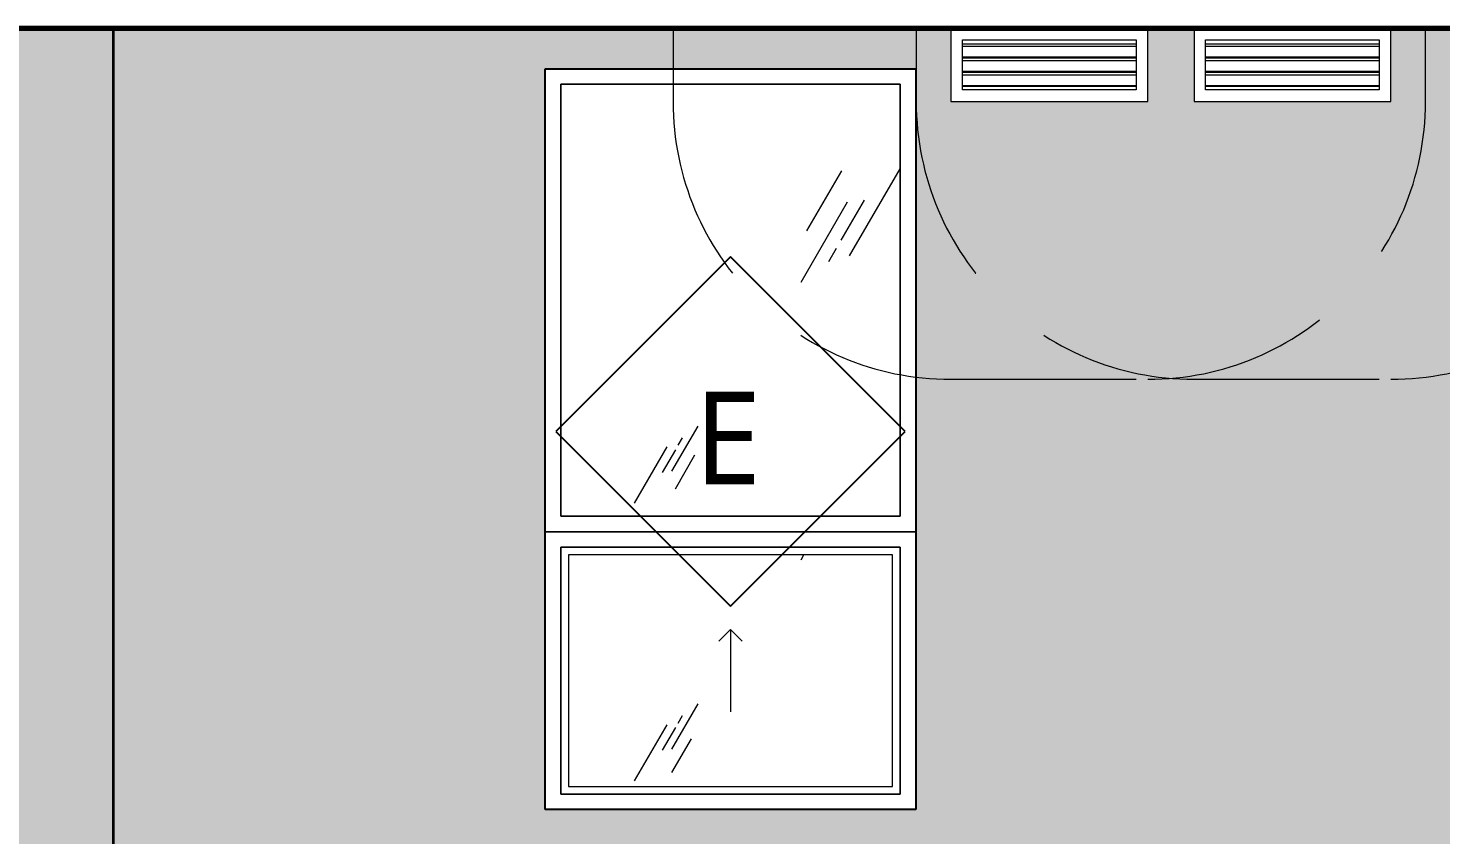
# Model space of a CAD drawing. Header units: inches. Extents: x 6 to 15224, y -733 to 6300.
# Drawn here: x 11081.1 to 11264.1, y 5225.7 to 5330.3 of the extents above; entities that cross this region are included whole.
import ezdxf

# ---------------------------------------------------------------- set-up
doc = ezdxf.new("R2010")
doc.units = ezdxf.units.IN
doc.header["$MEASUREMENT"] = 0
doc.linetypes.add('Hidden 3_16_', pattern=[36, 24, -12])
for name, color, linetype, lineweight in [('A-DETL', 90, 'Continuous', 13), ('A-GENM', 13, 'Continuous', 18), ('A-GLAZ', 151, 'Continuous', 25), ('A-GLAZ-IDEN', 152, 'Continuous', 25), ('A-GLAZ-SILL', 1, 'Continuous', 18), ('A-WALL', 113, 'Continuous', 25), ('A-WALL-PATT', 111, 'Continuous', 25), ('M-EQPM', 50, 'Continuous', 18), ('M-EQPM-HDLN', 50, 'Hidden 3_16_', 13)]:
    doc.layers.add(name, color=color, linetype=linetype, lineweight=lineweight)
doc.styles.add('Open Sans_5', font='OpenSans-Regular.ttf', dxfattribs={"height": 12})

# ---------------------------------------------------------------- blocks, each defined once
blk = doc.blocks.new('1-2 WD Adaptive - 4-0_x8_-0_-V168-EAST ELEVATION')
at = {"layer": 'A-GLAZ', "lineweight": 13}
h = blk.add_hatch(dxfattribs=at)
h.set_pattern_fill('FP_358', color=256, style=0, pattern_type=2)
h.set_pattern_definition([(59.808, (381.497, 5304.806), (144.0017, 239.99866), [9, -754.581]), (59.808, (380.763, 5298.193), (144.0017, 239.99866), [12, -751.581]), (59.808, (385.948, 5303.623), (144.0017, 239.99866), [6, -757.581]), (59.808, (384.359, 5300.844), (144.0017, 239.99866), [2, -761.581]), (59.808, (387.054, 5301.598), (144.0017, 239.99866), [15, -748.581]), (59.808, (412.472, 5271.404), (144.0017, 239.99866), [5.062, -758.519]), (59.808, (412.031, 5273.668), (144.0017, 239.99866), [6.75, -756.831]), (59.808, (410.822, 5273.525), (144.0017, 239.99866), [3.375, -760.206]), (59.808, (412.853, 5277.029), (144.0017, 239.99866), [1.125, -762.456]), (59.808, (407.639, 5270.297), (144.0017, 239.99866), [8.438, -755.144])])
h.paths.add_polyline_path([(376.48, 5267), (396, 5267), (396, 5323), (352, 5323), (352, 5267)])
at = {"layer": 'A-GLAZ-SILL', "lineweight": 13}
h = blk.add_hatch(dxfattribs=at)
h.set_pattern_fill('FP_357', color=256, style=0, pattern_type=2)
h.set_pattern_definition([(59.808, (381.497, 5268.806), (144.0017, 239.99866), [9, -754.581]), (59.808, (380.763, 5262.193), (144.0017, 239.99866), [12, -751.581]), (59.808, (385.948, 5267.623), (144.0017, 239.99866), [6, -757.581]), (59.808, (384.359, 5264.844), (144.0017, 239.99866), [2, -761.581]), (59.808, (387.054, 5265.598), (144.0017, 239.99866), [15, -748.581]), (59.808, (412.472, 5235.404), (144.0017, 239.99866), [5.063, -758.519]), (59.808, (412.031, 5237.668), (144.0017, 239.99866), [6.75, -756.831]), (59.808, (410.822, 5237.525), (144.0017, 239.99866), [3.375, -760.206]), (59.808, (412.853, 5241.029), (144.0017, 239.99866), [1.125, -762.456]), (59.808, (407.639, 5234.297), (144.0017, 239.99866), [8.438, -755.144])])
h.paths.add_polyline_path([(376.48, 5232), (395, 5232), (395, 5262), (353, 5262), (353, 5232)])
at = {"layer": 'A-GLAZ', "lineweight": 13}
for p, q in [((350, 5325), (398, 5325)), ((350, 5229), (350, 5325)), ((398, 5325), (398, 5229)), ((396, 5323), (352, 5323)), ((352, 5323), (352, 5267)), ((396, 5267), (396, 5323)), ((352, 5267), (396, 5267)), ((350, 5265), (398, 5265)), ((398, 5265), (350, 5265)), ((396, 5263), (352, 5263)), ((352, 5263), (352, 5231)), ((396, 5231), (396, 5263)), ((352, 5231), (396, 5231)), ((398, 5229), (350, 5229))]:
    blk.add_line(p, q, dxfattribs=at)
at = {"layer": 'A-GLAZ', "linetype": 'Hidden 3_16_', "lineweight": 13}
for q in [(372.5, 5250.83), (375.5, 5250.83), (374, 5241.67)]:
    blk.add_line((374, 5252.33), q, dxfattribs=at)
at = {"layer": 'A-GLAZ-SILL'}
for p, q in [((352, 5323), (396, 5323)), ((352, 5267), (352, 5323)), ((396, 5323), (352, 5323)), ((352, 5323), (352, 5267)), ((396, 5323), (396, 5267)), ((396, 5267), (396, 5323)), ((396, 5267), (352, 5267)), ((352, 5267), (396, 5267)), ((352, 5263), (396, 5263)), ((352, 5231), (352, 5263)), ((396, 5263), (352, 5263)), ((352, 5263), (352, 5231)), ((396, 5263), (396, 5231)), ((396, 5231), (396, 5263)), ((395, 5262), (353, 5262)), ((353, 5262), (353, 5232)), ((395, 5232), (395, 5262)), ((353, 5232), (395, 5232)), ((396, 5231), (352, 5231)), ((352, 5231), (396, 5231))]:
    blk.add_line(p, q, dxfattribs=at)
blk = doc.blocks.new('ME Louvers w Trim-AM - 24_ x 8_-17810034-EAST ELEVATION')
at = {"layer": 'A-GENM', "lineweight": 13}
for p, q in [((729.12, 5328.25), (751.62, 5328.25)), ((729.12, 5327.93), (751.62, 5327.93)), ((729.12, 5326.55), (751.62, 5326.55)), ((729.12, 5326.45), (751.62, 5326.45)), ((729.12, 5326.4), (751.62, 5326.4)), ((729.12, 5326.08), (751.62, 5326.08)), ((729.12, 5324.7), (751.62, 5324.7)), ((729.12, 5324.6), (751.62, 5324.6)), ((729.12, 5324.55), (751.62, 5324.55)), ((729.12, 5324.23), (751.62, 5324.23)), ((729.12, 5322.85), (751.62, 5322.85)), ((729.12, 5322.75), (751.62, 5322.75))]:
    blk.add_line(p, q, dxfattribs=at)
at = {"layer": 'M-EQPM'}
for p, q in [((727.62, 5330.25), (727.62, 5320.75)), ((753.12, 5320.75), (753.12, 5330.25)), ((729.12, 5322.25), (729.12, 5328.75)), ((729.12, 5328.75), (751.62, 5328.75)), ((751.62, 5328.75), (751.62, 5322.25)), ((727.62, 5320.75), (753.12, 5320.75)), ((751.62, 5322.25), (729.12, 5322.25))]:
    blk.add_line(p, q, dxfattribs=at)
at = {"layer": 'M-EQPM-HDLN'}
for p, q in [((691.63, 5330.25), (691.63, 5320.75)), ((789.12, 5320.75), (789.12, 5330.25)), ((727.62, 5284.75), (753.12, 5284.75))]:
    blk.add_line(p, q, dxfattribs=at)
for centre, start, end in [((727.62, 5320.75), 180, 270), ((753.12, 5320.75), 270, 0)]:
    blk.add_arc(centre, 36, start, end, dxfattribs=at)
blk = doc.blocks.new('TAG Window-AM - Standard-51685-EAST ELEVATION')
at = {"layer": 'A-GLAZ-IDEN'}
for p, q in [((3827, 5941.13), (3804.37, 5918.5)), ((3849.63, 5918.5), (3827, 5941.13)), ((3804.37, 5918.5), (3827, 5895.87)), ((3827, 5895.87), (3849.63, 5918.5))]:
    blk.add_line(p, q, dxfattribs=at)

msp = doc.modelspace()

# ---------------------------------------------------------------- hatches: boundary and pattern name
at = {"layer": 'A-WALL-PATT', "lineweight": 13}
h = msp.add_hatch(dxfattribs=at)
h.set_pattern_fill('FP_312', color=256, style=0, pattern_type=2)
h.set_pattern_definition([(0, (11628.117, 5221), (0, 8), []), (90, (11628.117, 5221), (-8, 8), [8, -8])])
h.paths.add_polyline_path([(10463.51838735, 5205), (10483.36692555, 5205), (10483.36692555, 5213), (10532.86692555, 5213), (10532.86692555, 5205), (11636.49192555, 5205), (11636.49192555, 5330.25), (11510.24192555, 5330.25), (11510.24192555, 5320.75), (11484.74192555, 5320.75), (11484.74192555, 5330.25), (11257.6848238, 5330.25), (11257.6848238, 5320.75), (11232.1848238, 5320.75), (11232.1848238, 5330.25), (11226.17942555, 5330.25), (11226.17942555, 5320.75), (11200.67942555, 5320.75), (11200.67942555, 5330.25), (10717.17942555, 5330.25), (10717.17942555, 5320.75), (10691.67942555, 5320.75), (10691.67942555, 5330.25), (10171.80801526, 5330.25), (10171.80801526, 5320.75), (10146.30801526, 5320.75), (10146.30801526, 5330.25), (9631.24192555, 5330.25), (9631.24192555, 5320.75), (9605.74192555, 5320.75), (9605.74192555, 5330.25), (9589.86503123, 5330.25), (9589.86503123, 5320.75), (9564.36503123, 5320.75), (9564.36503123, 5330.25), (8951.11692555, 5330.25), (8951.11692555, 5205), (9179.36692555, 5205), (9179.36692555, 5210.75), (9228.86692555, 5210.75), (9228.86692555, 5205), (9843.36692555, 5205), (9843.36692555, 5213), (9892.86692555, 5213), (9892.86692555, 5205), (10430.84472069, 5205)])
h.paths.add_polyline_path([(10060.11692555, 5229), (10060.11692555, 5325), (10108.11692555, 5325), (10108.11692555, 5229), (10104.10805402, 5229)])
h.paths.add_polyline_path([(11296.69688735, 5229), (11284.11692555, 5229), (11284.11692555, 5325), (11356.11692555, 5325), (11356.11692555, 5229), (11313.03372069, 5229)])
h.paths.add_polyline_path([(10620.11692555, 5229), (10620.11692555, 5325), (10668.11692555, 5325), (10668.11692555, 5229), (10626.88672069, 5229)])
h.paths.add_polyline_path([(9276.11692555, 5229), (9228.11692555, 5229), (9228.11692555, 5325), (9276.11692555, 5325), (9276.11692555, 5232.51457183)])
h.paths.add_polyline_path([(9842.71872069, 5229), (9804.11692555, 5229), (9804.11692555, 5325), (9852.11692555, 5325), (9852.11692555, 5229)])
h.paths.add_polyline_path([(10528.86572069, 5229), (10484.11692555, 5229), (10484.11692555, 5325), (10532.11692555, 5325), (10532.11692555, 5229)])
h.paths.add_polyline_path([(9404.11692555, 5229), (9356.11692555, 5229), (9356.11692555, 5325), (9404.11692555, 5325), (9404.11692555, 5232.51457183)])
h.paths.add_polyline_path([(9091.22438735, 5229), (9068.11692555, 5229), (9068.11692555, 5325), (9140.11692555, 5325), (9140.11692555, 5229), (9123.89805402, 5229)])
h.paths.add_polyline_path([(9492.11692555, 5229), (9492.11692555, 5325), (9516.11692555, 5325), (9516.11692555, 5229), (9515.98205402, 5229)])
h.paths.add_polyline_path([(10252.11692555, 5229), (10180.11692555, 5229), (10180.11692555, 5325), (10252.11692555, 5325), (10252.11692555, 5270.62590516)])
h.paths.add_polyline_path([(9973.41338735, 5229), (9932.11692555, 5229), (9932.11692555, 5325), (9980.11692555, 5325), (9980.11692555, 5229)])
h.paths.add_polyline_path([(11460.06522069, 5229), (11420.11692555, 5229), (11420.11692555, 5325), (11468.11692555, 5325), (11468.11692555, 5229)])
h.paths.add_polyline_path([(11196.11692555, 5229), (11148.11692555, 5229), (11148.11692555, 5325), (11196.11692555, 5325), (11196.11692555, 5232.51457183)])
h.paths.add_polyline_path([(10396.11692555, 5229), (10348.11692555, 5229), (10348.11692555, 5325), (10396.11692555, 5325), (10396.11692555, 5232.51457183)])
h.paths.add_polyline_path([(9540.11692555, 5229), (9540.11692555, 5325), (9564.11692555, 5325), (9564.11692555, 5229), (9548.65572069, 5229)])
h.paths.add_polyline_path([(9724.11692555, 5229), (9652.11692555, 5229), (9652.11692555, 5325), (9724.11692555, 5325), (9724.11692555, 5232.51457183)])
h.paths.add_polyline_path([(10796.11692555, 5229), (10724.11692555, 5229), (10724.11692555, 5325), (10796.11692555, 5325), (10796.11692555, 5232.51457183)])
h.paths.add_polyline_path([(10844.11692555, 5229), (10844.11692555, 5325), (10868.11692555, 5325), (10868.11692555, 5229), (10855.60238735, 5229)])
h.paths.add_polyline_path([(11068.11692555, 5229), (11020.11692555, 5229), (11020.11692555, 5325), (11068.11692555, 5325), (11068.11692555, 5232.51457183)])
h.paths.add_polyline_path([(11524.11692555, 5229), (11524.11692555, 5325), (11572.11692555, 5325), (11572.11692555, 5229), (11525.41255402, 5229)])
h.paths.add_polyline_path([(10908.11692555, 5229), (10908.11692555, 5325), (10932.11692555, 5325), (10932.11692555, 5229), (10920.94972069, 5229)])

# ---------------------------------------------------------------- linework, layer by layer
at = {"layer": 'A-DETL', "lineweight": 70}
msp.add_line((8815.17942555, 5330.25), (12348.55442555, 5330.25), dxfattribs=at)
at = {"layer": 'A-DETL', "lineweight": 35}
msp.add_line((11092.11692555, 5330.25), (11092.11692555, 5041.95790516), dxfattribs=at)
at = {"layer": 'A-WALL'}
for p, q in [((9889.11692555, 5330.25), (12751.42942555, 5330.25)), ((11148.11692555, 5229), (11148.11692555, 5325)), ((11148.11692555, 5325), (11196.11692555, 5325)), ((11196.11692555, 5325), (11196.11692555, 5229)), ((11196.11692555, 5229), (11148.11692555, 5229))]:
    msp.add_line(p, q, dxfattribs=at)

# ---------------------------------------------------------------- block references
at = {"layer": 'A-GLAZ'}
msp.add_blockref('1-2 WD Adaptive - 4-0_x8_-0_-V168-EAST ELEVATION', (10798.11692555, 0), dxfattribs=at)
at = {"layer": 'A-GLAZ-IDEN'}
msp.add_blockref('TAG Window-AM - Standard-51685-EAST ELEVATION', (7345.11692555, -640.5), dxfattribs=at)
at = {"layer": 'M-EQPM-HDLN'}
for p in [(10473.05442555, 0), (10504.5598238, 0)]:
    msp.add_blockref('ME Louvers w Trim-AM - 24_ x 8_-17810034-EAST ELEVATION', p, dxfattribs=at)

# ---------------------------------------------------------------- texts
at = {"layer": 'A-GLAZ-IDEN', "lineweight": 13, "insert": (11167.40618494, 5283.13131631), "char_height": 12, "width": 11.312, "attachment_point": 1, "style": 'Open Sans_5'}
msp.add_mtext('E', dxfattribs=at)

doc.saveas('drawing.dxf')
